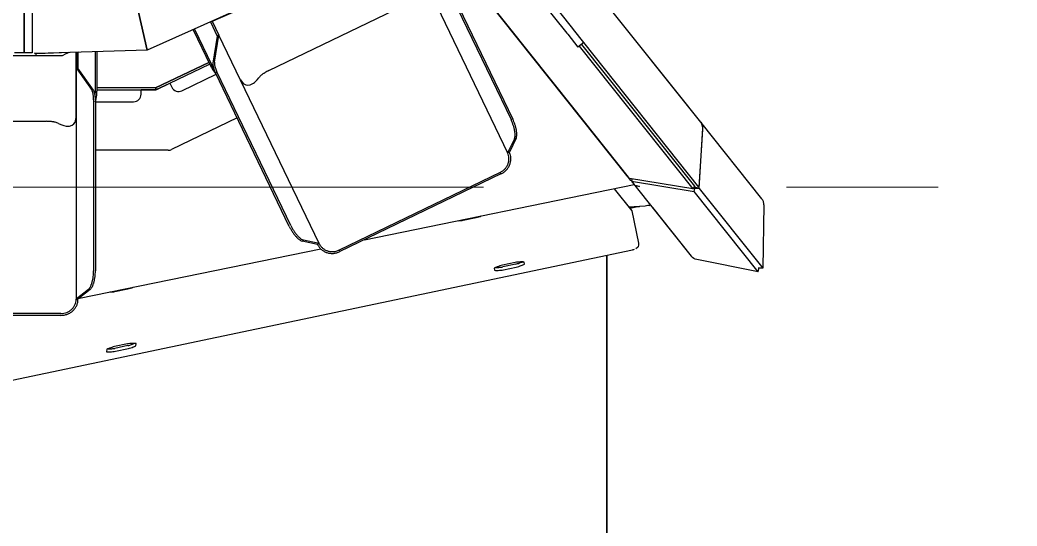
# Model space of a CAD drawing. Header units: millimetres. Extents: x -187347 to 135007, y -6415 to 292048.
# Drawn here: x -41197 to -40539, y 7831 to 8165 of the extents above; entities that cross this region are included whole.
import ezdxf

# ---------------------------------------------------------------- set-up
doc = ezdxf.new("R2010")
doc.units = ezdxf.units.MM
doc.header["$LTSCALE"] = 100
doc.linetypes.add('Z_LINE-CNTR', pattern=[17, 12, -2, 1, -2])
doc.layers.get('0').update_dxf_attribs({"lineweight": 18})
doc.layers.add('Layout Cabinplant', color=30, linetype='Continuous')
doc.layers.add('S-GRID', color=7, linetype='Continuous', lineweight=5)

# ---------------------------------------------------------------- blocks, each defined once
blk = doc.blocks.new('CP_Giblet area_New')
at = {"color": 0, "linetype": 'Continuous'}
for p, q in [((-366.73, 1424.1), (-366.73, 642.47)), ((-366.64, 642.48), (-366.64, 1424.1)), ((-366.64, 1424.1), (-366.64, 642.48)), ((-383.55, 638.77), (30.19, 725.66)), ((-42.25, 705.56), (-50.78, 703.77)), ((-36.66, 704.23), (-36.44, 705.86)), ((-55.72, 702.02), (-55.94, 700.39)), ((-50.37, 701.84), (-41.84, 703.63)), ((-50.13, 700.69), (-41.6, 702.48)), ((-6.28, 681.86), (111.72, 681.86)), ((-6.28, 680.68), (111.72, 680.68)), ((-18.56, 670.47), (-177.83, 637.91)), ((-41.92, 666.14), (-50.46, 664.4)), ((-25.6, 664.86), (-17.53, 671.29)), ((-24.42, 664.74), (-16.28, 671.29)), ((-16.28, 671.29), (-17.53, 671.29)), ((-17.53, 671.29), (-16.28, 671.29)), ((-16.28, 518.69), (-16.28, 671.29)), ((-466.53, 653.27), (-467.12, 650.35)), ((-466.53, 653.27), (-424.23, 600.23)), ((-466.53, 653.27), (-425.94, 645.07)), ((-298.3, 651.86), (-306.83, 650.07)), ((-292.22, 650.83), (-292.49, 652.16)), ((-29.02, 539.83), (-29.02, 652.57)), ((-27.84, 539.71), (-27.84, 652.44)), ((-470.2, 608.93), (-469.53, 650.8)), ((-427.53, 598.12), (-469.53, 650.8)), ((-469.53, 650.8), (-466.55, 650.72)), ((-425.94, 645.07), (-424.91, 644.76)), ((-312.26, 648.01), (-311.99, 646.69)), ((-306.42, 648.13), (-297.89, 649.92)), ((-306.18, 646.99), (-297.65, 648.78)), ((-424.91, 644.76), (-423.95, 644.28)), ((-423.95, 644.28), (-423.09, 643.64)), ((-423.09, 643.64), (-422.35, 642.87)), ((-396.66, 610.65), (-422.35, 642.87)), ((-385.17, 596.24), (-422.35, 642.87)), ((-384.72, 638.45), (-384.14, 638.61)), ((-296.71, 588.64), (-190.39, 639.84)), ((-296.2, 587.58), (-189.88, 638.78)), ((-190.39, 639.84), (-189.88, 638.78)), ((-387.57, 635.45), (-387.22, 636.58)), ((-387.56, 634.29), (-387.57, 635.45)), ((-383.09, 613.02), (-387.56, 634.29)), ((-387.22, 636.58), (-386.85, 637.1)), ((-386.85, 637.1), (-385.64, 638.07)), ((-206.61, 632.03), (-384.62, 595.56)), ((-176.75, 634.56), (-175.67, 635.2)), ((-176.75, 634.56), (-166.44, 632.24)), ((-176.75, 634.56), (-110.57, 497.14)), ((-175.67, 635.2), (-165.44, 632.86)), ((-271.85, 619.14), (-280.38, 617.39)), ((-158.02, 622.65), (-109.25, 521.37)), ((-157.02, 623.27), (-108.25, 521.99)), ((-371.39, 598.34), (-383.09, 613.02)), ((-396.66, 610.65), (-396.04, 610.07)), ((-395.3, 609.66), (-394.61, 609.49)), ((-394.61, 609.49), (-393.62, 609.52)), ((-393.62, 609.52), (-392, 609.83)), ((-392, 609.83), (-381.11, 610.53)), ((-388.16, 610.08), (-381.86, 611.47)), ((-381.11, 610.53), (-388.16, 610.08)), ((-468.93, 605.04), (-428.68, 554.57)), ((-468.93, 605.04), (-428.68, 554.57)), ((-424.23, 600.23), (-424.82, 597.31)), ((-382.91, 593.42), (-424.23, 600.23)), ((-427.53, 598.12), (-429.95, 558.46)), ((-429.63, 559.2), (-427.31, 597.28)), ((-424.55, 598.05), (-427.53, 598.12)), ((-427.31, 597.28), (-425.29, 597.84)), ((-427.31, 597.28), (-351.31, 501.98)), ((-425.43, 598.07), (-424.82, 597.31)), ((-425.29, 597.84), (-424.39, 596.72)), ((-424.82, 597.31), (-424.14, 597.2)), ((-424.41, 596.69), (-424.14, 597.2)), ((-349.82, 503.17), (-424.41, 596.69)), ((-424.14, 597.2), (-423.41, 598.54)), ((-423.41, 598.54), (-381.45, 591.58)), ((-348.31, 504.37), (-423.41, 598.54)), ((-387.43, 596.78), (-388.09, 596.79)), ((-388.09, 596.79), (-385.17, 596.24)), ((-386.42, 596.49), (-387.43, 596.78)), ((-383.58, 594.25), (-385.17, 596.24)), ((-383.28, 593.88), (-384.62, 595.56)), ((-382.75, 593.55), (-383.28, 593.88)), ((-383.22, 591.88), (-382.91, 593.42)), ((-383.02, 592.9), (-382.14, 592.86)), ((-381.42, 591.81), (-382.14, 592.86)), ((-381.45, 591.58), (-380.71, 590.65)), ((-380.71, 590.65), (-381.42, 591.81)), ((-344.04, 544.66), (-380.71, 590.65)), ((-380.71, 590.65), (-286.64, 472.69)), ((-296.2, 587.58), (-296.71, 588.64)), ((-306.73, 564.95), (-302.26, 574.23)), ((-305.62, 565.35), (-301.13, 574.78)), ((-302.26, 574.23), (-301.13, 574.78)), ((-234.92, 437.29), (-301.13, 574.78)), ((-77.15, 573.03), (-29.02, 573.03)), ((-122.56, 551.71), (-79.32, 572.53)), ((-429.72, 557.87), (-429.63, 559.2)), ((-429.6, 556.63), (-429.72, 557.87)), ((-429.6, 556.63), (-429.26, 555.52)), ((-429.26, 555.52), (-429.6, 556.63)), ((-428.68, 554.57), (-429.26, 555.52)), ((-428.68, 554.57), (-413.04, 534.96)), ((-428.68, 554.57), (-333.46, 435.16)), ((-15.99, 553.62), (-16.28, 551.37)), ((-15.99, 553.62), (-16.1, 552.97)), ((-15.61, 554.39), (-15.99, 553.62)), ((-14.78, 555.58), (-15.61, 554.39)), ((-13.64, 556.46), (-14.78, 555.58)), ((-11.88, 557.05), (-13.64, 556.46)), ((-10.5, 557.14), (-11.88, 557.05)), ((-9.74, 557.07), (-10.5, 557.14)), ((-8.1, 556.72), (-9.74, 557.07)), ((-6.28, 556.04), (-8.1, 556.72)), ((-4.75, 555.32), (-6.28, 556.04)), ((102.09, 553.91), (3.34, 553.91)), ((-255.56, 450.81), (-304.48, 552.39)), ((-254.45, 451.21), (-303.37, 552.78)), ((-16.28, 551.37), (-16.28, 508.42)), ((-16.25, 508.43), (-16.25, 551.6)), ((-286.64, 472.69), (-344.04, 544.66)), ((-29.02, 541.03), (-54.16, 541.03)), ((-413.04, 534.96), (-333.46, 435.16)), ((-86.15, 533.73), (-108.67, 522.88)), ((-68.69, 531.86), (-68.69, 533.11)), ((-59.16, 533.11), (-68.69, 533.11)), ((-59.16, 536.03), (-59.16, 533.03)), ((-30.06, 533.11), (-59.16, 533.11)), ((-30.06, 533.11), (-59.16, 533.11)), ((-30.06, 508), (-30.06, 534.01)), ((-28.93, 533.94), (-28.75, 536.37)), ((-28.93, 508.04), (-28.93, 533.94)), ((-27.73, 533.38), (-17.53, 518.81)), ((-16.28, 518.69), (-26.82, 533.64)), ((-134.56, 527.81), (-135.8, 526.48)), ((-133.99, 528.31), (-134.56, 527.81)), ((-133.39, 528.77), (-133.99, 528.31)), ((-131.18, 529.83), (-133.39, 528.77)), ((-129.71, 530.08), (-131.18, 529.83)), ((-128.41, 529.94), (-129.71, 530.08)), ((-127.36, 529.49), (-128.41, 529.94)), ((-126.66, 529.03), (-127.36, 529.49)), ((-124.76, 526.61), (-126.66, 529.03)), ((-125.86, 528.29), (-126.66, 529.03)), ((-78.21, 528.76), (-104.37, 516.16)), ((-78.21, 528.76), (-104.37, 516.16)), ((-103.83, 515.04), (-68.69, 531.86)), ((-68.69, 531.86), (-103.83, 515.04)), ((-78.17, 528.69), (-79.47, 531.39)), ((-69.63, 532.89), (-78.21, 528.76)), ((-69.16, 533.03), (-78.17, 528.69)), ((-69.63, 532.89), (-68.69, 531.86)), ((-59.16, 533.03), (-69.16, 533.03)), ((-68.69, 531.86), (-30.06, 531.86)), ((-68.69, 531.86), (-30.06, 531.86)), ((-143.55, 520.38), (-232.52, 477.54)), ((-135.8, 526.48), (-136.87, 525.16)), ((-106.49, 519.98), (-108.4, 522.31)), ((-107.61, 515), (-110.57, 497.14)), ((-109.46, 497.71), (-106.6, 515.62)), ((-106.97, 518.54), (-105.75, 516.42)), ((-94.51, 493.08), (-105.75, 516.42)), ((-93.48, 493.54), (-104.76, 516.97)), ((-16.28, 518.69), (-17.53, 518.81)), ((-17.53, 518.81), (-17.53, 508.37)), ((-17.53, 508.37), (-17.53, 518.81)), ((-16.28, 508.42), (-16.28, 518.69)), ((-129.66, 477.41), (-63.23, 507.03)), ((-63.23, 507.03), (9.47, 509.16)), ((-63.23, 507.03), (-14.65, 294.19)), ((-14.65, 294.19), (-63.23, 507.03)), ((-17.56, 508.37), (9.59, 509.5)), ((-11.39, 508.63), (-8.27, 510.16)), ((-7.27, 510.43), (-8.27, 510.16)), ((-6.25, 510.61), (-7.27, 510.43)), ((111.75, 510.61), (-6.25, 510.61)), ((9.47, 509.16), (10.4, 509.25)), ((10.4, 509.25), (11.25, 509.23)), ((12.72, 508.67), (14.07, 508.71)), ((12.72, 328.16), (12.72, 508.67)), ((14.07, 508.71), (18.01, 508.74)), ((18.01, 508.74), (24.32, 508.77)), ((18.01, 281.85), (18.01, 508.74)), ((18.01, 508.74), (18.01, 281.85)), ((-351.47, 501.85), (-347.56, 504.97)), ((-351.47, 501.85), (-344.66, 493.33)), ((-340.76, 496.44), (-347.56, 504.97)), ((-340.23, 495.79), (-340.76, 496.44)), ((-308.68, 456.23), (-340.23, 495.79)), ((-109.46, 497.71), (-110.57, 497.14)), ((-110.57, 497.14), (-109.46, 497.71)), ((-106.13, 487.92), (-110.57, 497.14)), ((-106.13, 487.92), (-110.57, 497.14)), ((-104.98, 488.41), (-109.46, 497.71)), ((-344.66, 493.33), (-344.14, 492.67)), ((-344.14, 492.67), (-312.59, 453.11)), ((-129.91, 477.65), (-104.96, 488.42))]:
    blk.add_line(p, q, dxfattribs=at)
for centre, start, end in [((-77.15, 568.03), 90, 115.71426), ((-54.16, 536.03), 90.00748, 179.99252), ((-83.98, 529.22), 25.72174, 115.70678)]:
    blk.add_arc(centre, 5, start, end, dxfattribs=at)
for points in [[(-36.44, 705.86), (-37.63, 705.94), (-38.83, 705.91), (-40.54, 705.77), (-42.25, 705.56)], [(-41.6, 702.48), (-39.95, 702.98), (-38.33, 703.54), (-37.49, 703.87), (-36.66, 704.23)], [(-55.94, 700.39), (-54.69, 700.4), (-53.45, 700.46), (-51.79, 700.49), (-50.13, 700.69)], [(-50.78, 703.77), (-52.43, 703.28), (-54.05, 702.71), (-54.89, 702.38), (-55.72, 702.02)], [(-50.37, 701.84), (-51.65, 701.46), (-52.92, 701.05), (-53.91, 700.68), (-54.89, 700.27)], [(-37.4, 703.89), (-38.3, 703.94), (-39.19, 703.92), (-40.52, 703.79), (-41.84, 703.63)], [(-6.28, 681.86), (-8.47, 681.66), (-10.59, 681.05), (-11.58, 680.61), (-12.53, 680.08), (-13.42, 679.46), (-14.24, 678.76), (-14.98, 678), (-15.64, 677.16), (-16.2, 676.27), (-16.68, 675.33), (-17.32, 673.36), (-17.53, 671.29)], [(-6.28, 680.68), (-8.23, 680.5), (-10.11, 679.97), (-10.99, 679.58), (-11.84, 679.1), (-12.62, 678.55), (-13.35, 677.93), (-14.01, 677.25), (-14.6, 676.51), (-15.1, 675.72), (-15.52, 674.88), (-16.09, 673.13), (-16.28, 671.29)], [(-38.57, 666.46), (-40.25, 666.34), (-41.92, 666.14)], [(-25.6, 664.86), (-26.3, 664.02), (-26.9, 663.09), (-27.22, 662.43), (-27.5, 661.74), (-27.77, 660.94), (-28.01, 660.13), (-28.24, 659.24), (-28.44, 658.34), (-28.61, 657.39), (-28.76, 656.44), (-28.95, 654.51), (-29.02, 652.57)], [(-24.42, 664.74), (-25.13, 663.89), (-25.73, 662.97), (-26.05, 662.3), (-26.32, 661.61), (-26.6, 660.82), (-26.84, 660.01), (-27.07, 659.12), (-27.26, 658.22), (-27.44, 657.27), (-27.58, 656.31), (-27.77, 654.38), (-27.84, 652.44)], [(-50.46, 664.4), (-52.14, 663.91), (-53.81, 663.35)], [(-292.49, 652.16), (-293.68, 652.24), (-294.88, 652.21), (-296.59, 652.07), (-298.3, 651.86)], [(-306.83, 650.07), (-308.48, 649.57), (-310.1, 649.01), (-311.2, 648.54), (-312.26, 648.01)], [(-311.99, 646.69), (-310.8, 646.61), (-309.6, 646.64), (-307.89, 646.78), (-306.18, 646.99)], [(-306.42, 648.13), (-307.7, 647.76), (-308.97, 647.34), (-310.16, 646.87), (-311.41, 646.61)], [(-293.12, 650.3), (-294.19, 650.29), (-295.25, 650.22), (-296.57, 650.09), (-297.89, 649.92)], [(-297.65, 648.78), (-295.92, 649.3), (-294.22, 649.89), (-293.19, 650.3), (-292.22, 650.83)], [(-384.14, 638.61), (-383.99, 638.65), (-383.85, 638.69), (-383.7, 638.73), (-383.55, 638.77)], [(-175.67, 635.2), (-176.76, 636.96), (-178.2, 638.47), (-179.03, 639.11), (-179.93, 639.66), (-180.88, 640.13), (-181.88, 640.5), (-182.92, 640.77), (-183.99, 640.94), (-185.07, 641.01), (-186.16, 640.98), (-188.33, 640.6), (-190.39, 639.84)], [(-176.75, 634.56), (-177.71, 636.16), (-178.99, 637.51), (-179.73, 638.09), (-180.52, 638.59), (-181.38, 639.02), (-182.27, 639.35), (-183.2, 639.6), (-184.15, 639.76), (-185.12, 639.82), (-186.1, 639.8), (-188.04, 639.46), (-189.88, 638.78)], [(-158.02, 622.65), (-158.93, 624.37), (-159.94, 626.02), (-160.48, 626.82), (-161.05, 627.6), (-161.62, 628.33), (-162.21, 629.03), (-162.78, 629.65), (-163.37, 630.25), (-163.92, 630.75), (-164.49, 631.21), (-165.42, 631.83), (-166.44, 632.24)], [(-157.02, 623.27), (-157.92, 624.99), (-158.93, 626.64), (-159.48, 627.44), (-160.04, 628.22), (-160.61, 628.95), (-161.2, 629.65), (-161.77, 630.27), (-162.37, 630.87), (-162.91, 631.37), (-163.49, 631.83), (-164.41, 632.45), (-165.44, 632.86)], [(-268.5, 619.45), (-270.17, 619.33), (-271.85, 619.14)], [(-280.38, 617.39), (-282.07, 616.9), (-283.73, 616.34)], [(-470.2, 608.93), (-470.15, 607.89), (-469.91, 606.87), (-469.5, 605.91), (-468.93, 605.04)], [(-296.71, 588.64), (-298.59, 587.51), (-300.24, 586.05), (-300.94, 585.22), (-301.56, 584.32), (-302.09, 583.38), (-302.53, 582.4), (-302.86, 581.39), (-303.1, 580.35), (-303.22, 579.3), (-303.24, 578.25), (-302.96, 576.19), (-302.26, 574.23)], [(-296.2, 587.58), (-297.87, 586.57), (-299.33, 585.28), (-299.96, 584.54), (-300.51, 583.74), (-300.99, 582.91), (-301.37, 582.03), (-301.67, 581.13), (-301.88, 580.21), (-301.99, 579.28), (-302, 578.35), (-301.75, 576.52), (-301.13, 574.78)], [(-306.73, 564.95), (-307.05, 563.89), (-307.14, 562.78), (-307.14, 562.04), (-307.09, 561.31), (-306.99, 560.47), (-306.86, 559.64), (-306.68, 558.73), (-306.47, 557.84), (-306.21, 556.91), (-305.92, 555.99), (-305.26, 554.16), (-304.48, 552.39)], [(-305.62, 565.35), (-305.93, 564.28), (-306.03, 563.18), (-306.02, 562.44), (-305.98, 561.7), (-305.88, 560.87), (-305.75, 560.03), (-305.57, 559.13), (-305.35, 558.24), (-305.1, 557.31), (-304.81, 556.38), (-304.15, 554.56), (-303.37, 552.78)], [(-429.95, 558.46), (-429.8, 557.54), (-429.6, 556.63)], [(-4.75, 555.32), (-3.66, 554.89), (-2.53, 554.56), (-1.87, 554.41), (-1.2, 554.28), (-0.47, 554.17), (0.25, 554.08), (1.8, 553.95), (3.34, 553.91)], [(-28.95, 541.01), (-29.44, 539.36), (-29.78, 537.68), (-29.99, 535.85), (-30.06, 534.01)], [(-29.02, 539.83), (-28.98, 538.48), (-28.86, 537.13), (-28.78, 536.54), (-28.68, 535.95), (-28.57, 535.43), (-28.42, 534.92), (-28.11, 534.13), (-27.73, 533.38)], [(-27.84, 539.71), (-27.81, 538.35), (-27.69, 537.01), (-27.61, 536.42), (-27.5, 535.83), (-27.39, 535.31), (-27.25, 534.79), (-27.05, 534.21), (-26.82, 533.64)], [(-68.69, 533.11), (-69.16, 533), (-69.63, 532.89)], [(-143.55, 520.38), (-142.17, 521.09), (-140.84, 521.87), (-140.22, 522.27), (-139.62, 522.69), (-139.07, 523.09), (-138.54, 523.52), (-137.66, 524.3), (-136.87, 525.16)], [(-107.61, 515), (-107.59, 515.84), (-107.65, 516.68), (-107.75, 517.21), (-107.87, 517.73), (-108.03, 518.3), (-108.22, 518.87), (-108.7, 520.14), (-109.25, 521.37)], [(-106.6, 515.62), (-106.59, 516.46), (-106.65, 517.31), (-106.74, 517.83), (-106.87, 518.35), (-107.03, 518.92), (-107.21, 519.49), (-107.69, 520.76), (-108.25, 521.99)], [(-104.76, 516.97), (-105.57, 518.51), (-106.49, 519.98)], [(11.22, 508.74), (11.13, 508.87), (11.03, 508.99), (10.94, 509.12), (10.83, 509.23), (10.68, 509.31), (10.5, 509.36), (10.06, 509.48), (9.59, 509.5)]]:
    blk.add_spline(points, degree=3, dxfattribs=at)

msp = doc.modelspace()

# ---------------------------------------------------------------- linework, layer by layer
at = {"layer": 'S-GRID', "color": 152, "linetype": 'Z_LINE-CNTR'}
msp.add_line((-89691.4, 8055), (-18063.96, 8055), dxfattribs=at)

# ---------------------------------------------------------------- block references
at = {"layer": 'Layout Cabinplant', "rotation": 180}
msp.add_blockref('CP_Giblet area_New', (-41176.61, 8652.23, 0), dxfattribs=at)

doc.saveas('drawing.dxf')
